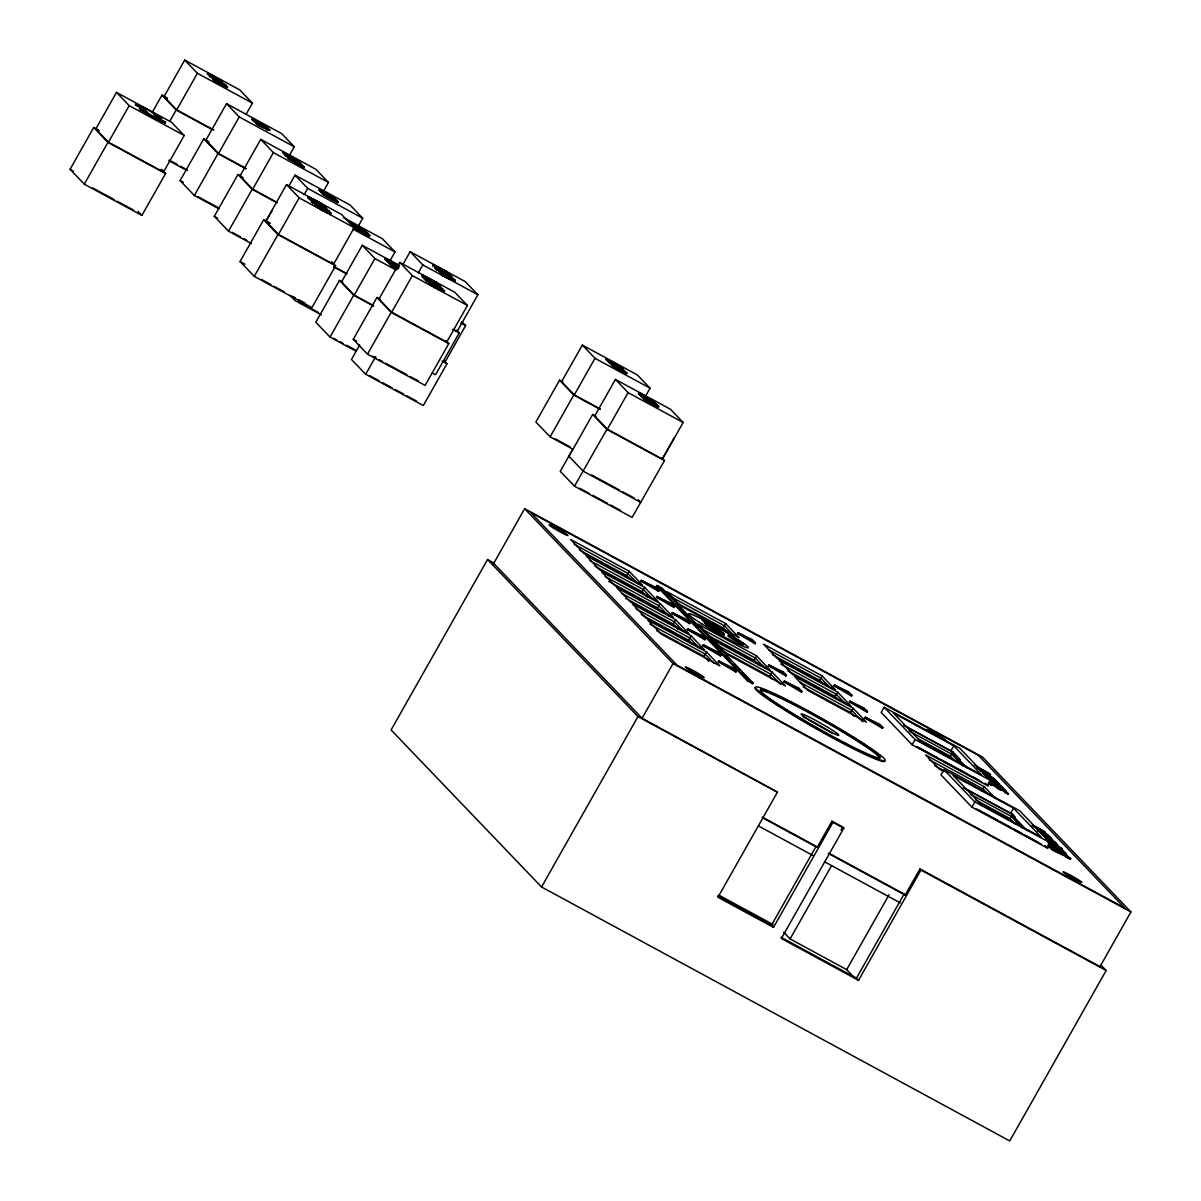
<?xml version="1.0" encoding="UTF-8"?>
<svg xmlns="http://www.w3.org/2000/svg" width="1201" height="1201" viewBox="0 0 1201 1201"><rect width="100%" height="100%" fill="white"/><g stroke="black" fill="none" stroke-linecap="round" stroke-linejoin="round"><path stroke-width="1.5" d="M1052.511 840.7L1043.999 836.316M161.685 169.536L165.573 173.59L141.898 215.414L84.28 184.158L70.063 169.311L93.723 127.486L98.662 130.173M95.78 129.002L116.497 92.402L171.548 122.262L184.218 135.488L163.516 172.088L108.465 142.228L95.78 129.002L99.022 130.759M84.28 184.158L107.955 142.334L93.723 127.486M108.465 142.228L129.168 105.628L116.497 92.402M135.953 104.187L143.67 108.375L147.588 112.459L139.871 108.27L139.451 109.006L147.168 113.194L143.249 109.111L135.533 104.922L135.953 104.187L146.747 109.021L161.67 118.148L161.264 118.869L155.079 115.521M151.942 112.849L161.955 95.149L166.894 97.821M153.548 114.68L153.953 113.96L161.67 118.148M213.928 130.083L176.682 109.876L164.012 96.65L184.714 60.05L239.765 89.91L252.45 103.136L246.145 114.275M154.374 118.133L154.794 117.398L165.588 122.232L165.183 122.967L154.374 118.133L139.451 109.006M153.953 113.96L157.871 118.043L157.451 118.779L165.183 122.967M169.806 121.256L176.172 109.982L161.955 95.149M176.682 109.876L197.399 73.276L184.714 60.05M214.784 78.831L208.464 75.002L207.653 73.036L221.494 80.512A39.633 2.897 29.5 0 1 222.275 81.218L219.017 80.152M211.841 76.924L210.025 75.603L210.43 74.882L215.054 77.585L210.43 74.882M217.456 79.972L217.036 80.707L209.815 76.459L210.235 75.723L217.456 79.972L220.399 82.058L219.978 82.779L217.997 81.713L218.417 80.977M216.3 79.011L216.72 78.275L220.669 80.557L216.765 78.335M219.017 81.788L219.438 81.052L226.043 85.211L225.623 85.947L219.017 81.788L219.978 82.779M220.414 80.272L219.768 81.158L217.966 80.167M221.494 80.512L221.074 81.248L214.063 77.51L207.653 73.036M219.032 208.854L194.337 195.463L180.105 180.615L203.78 138.791L207.067 140.577M246.04 168.455L218.507 153.518L205.836 140.292L226.539 103.691L281.589 133.551L294.275 146.792L289.771 154.749M194.337 195.463L217.997 153.638L203.78 138.791M218.507 153.518L239.224 116.932L226.539 103.691M255.152 120.625L256.038 122.697L251.94 119.484L252.36 118.764L266.322 126.33L270.15 130.278L267.403 128.957L266.982 129.693C275.344 132.32 255.708 125.144 258.38 123.418L254.747 121.346L255.152 120.625L267.222 127.171M253.861 121.496L252.36 118.764M266.982 129.693C266.052 127.591 253.876 125.369 256.008 122.007L266.817 127.907L266.322 126.33M251.564 243.638L228.52 231.147L214.303 216.3L237.963 174.475L241.251 176.262M265.601 128.492L266.022 127.771L267.403 128.957M276.981 202.384L252.705 189.203L240.02 175.977L260.737 139.376L315.788 169.236L328.458 182.462L323.054 192.01M228.52 231.147L252.18 189.308L237.963 174.475M252.705 189.203L273.408 152.602L260.737 139.376M287.79 155.905L283.616 153.548L283.436 152.197L299.049 161.384L298.103 162.69L296.647 161.91M283.616 153.548L283.436 152.197M289.711 157.541L285.253 155.259L285.042 153.878L288.841 155.845L284.021 152.812M285.253 155.259L285.042 153.878M299.74 163.321L300.565 164.342L289.741 158.742L286.198 156.25L285.958 154.824L300.986 163.606L285.958 154.824M298.313 164.612L297.773 162.871L298.313 164.612L288.15 158.292L288.946 156.776L298.524 161.955L288.946 156.776M288.81 158.967L288.57 157.556L304.378 167.029L303.958 167.765L297.353 163.606M295.371 162.525L295.791 161.805L289.231 158.247M331.701 261.758L335.574 265.811L311.915 307.636L254.282 276.38L240.065 261.533L263.725 219.708L270.315 223.281M296.332 163.531L295.791 161.805M265.796 221.209L286.499 184.609L341.549 214.469L354.22 227.71L333.518 264.295L278.467 234.435L265.796 221.209L269.024 222.966M265.886 221.524L272.252 210.25M288.72 186.305L295.026 175.166L350.076 205.026L362.747 218.252L358.243 226.208M300.655 165.378L301.076 164.657L297.773 162.871M301.781 166.564L302.502 165.077M254.282 276.38L277.956 234.555L263.725 219.708M278.467 234.435L299.169 197.835L286.499 184.609M304.093 194.757L307.696 188.392L295.026 175.166M322.093 205.851L308.222 197.625L308.642 196.904L321.748 203.569L322.123 205.026L321.748 203.569M308.312 198.961L308.642 196.904M323.79 208.569L328.353 211.616L328.759 210.881L310.534 200.042L310.308 198.63L324.24 206.167L325.126 207.007L324.3 208.464M310.534 200.042L311.359 198.51L322.529 204.29M311.78 200.177L311.599 202.323L311.78 200.177L318.205 203.66L310.308 198.63M323.79 193.136L319.616 190.779L319.436 189.428L335.064 198.615L334.644 199.351L327.227 195.328L327.197 196.469L327.227 195.328M319.616 190.779L319.436 189.428M327.212 195.553L321.267 192.505L321.057 191.124L324.84 193.076L320.036 190.043M321.267 192.505L321.057 191.124M323.624 194.952L323.429 193.586L323.624 194.952L337.796 202.639L338.217 201.918L321.553 192.791L321.958 192.055L333.743 198.45M330.14 214.649L330.966 213.178L325.306 209.755C323.234 212.172 317.484 205.911 314.917 204.62L322.694 209.139A34.093 2.492 29.5 0 0 322.333 208.779L322.634 207.953A38.462 2.822 29.5 0 1 323.114 208.404L315.338 203.885L315.067 205.866M322.153 193.421L321.958 192.055M325.126 207.007L319.496 203.945L319.916 205.551M319.346 207.112L320.172 205.656L311.374 200.912L326.192 209.274L325.786 207.773L319.496 203.945M320.307 208.118L321.132 206.647L320.172 205.656M321.748 207.458L322.168 206.722L323.129 207.728L322.288 209.199M323.114 206.152L323.519 205.416L311.359 198.51M323.715 206.767L323.519 205.416M330.05 197.925L330.455 197.189L336.715 200.357L336.31 201.092L330.05 197.925L337.796 202.639M328.864 212.742L327.062 211.211L327.483 210.49L329.389 211.541L328.864 212.742L322.634 207.953M325.051 209.229L325.786 207.773M326.177 210.415L326.897 208.929M336.31 201.092L335.905 199.591L322.574 192.685M336.986 201.888L337.391 201.152L330.455 197.189M353.169 224.722L353.574 223.986L365.75 230.892L365.93 232.243L350.947 223.701L350.872 222.365L364.759 229.766L364.338 230.502L361.471 229.031M350.947 223.701L350.872 222.365M355.046 226.734L361.246 230.397L360.825 231.132L355.241 228.1L355.046 226.734L370.028 235.426L352.914 225.713L354.295 226.133M355.241 228.1L356.337 227.815M354.625 227.469L369.488 236.177L355.961 228.851L356.367 228.115L361.246 230.397M356.637 229.556L356.367 228.115M361.471 231.808L361.936 231.012L367.911 234.135L363.107 231.418C361.996 234.015 374.337 237.228 362.702 232.153M342.765 282.205L339.478 280.418L315.818 322.243L330.035 337.076L356.382 351.368M399.483 265.511L362.252 245.319L341.534 281.92L354.22 295.146L373.646 305.685M330.035 337.076L353.695 295.251L339.478 280.418M354.22 295.146L374.922 258.545L362.252 245.319M391.346 262.809L385.296 259.521L385.101 258.155L399.032 265.691M385.296 259.521L385.101 258.155M396.09 266.052L386.647 260.932L386.512 259.641L398.297 265.676M386.647 260.932L386.512 259.641M387.383 260.542L392.157 263.529L392.382 264.926L387.563 261.893L387.383 260.542L398.447 266.832M396.645 267.418L388.599 262.959L389.004 262.238L392.787 264.19M389.619 261.473L395.024 251.925L382.338 238.699L343.486 217.621M389.214 263.619L389.004 262.238M397.636 269.189L390.73 265.271L390.64 263.935L398.837 268.108M390.73 265.271L390.64 263.935M397.171 268.649L392.937 266.292L393.358 265.556L397.366 267.673M446.202 340.889L448.784 343.591L425.124 385.416L367.491 354.16L353.274 339.313L376.934 297.488L380.237 299.274M399.708 262.388L378.991 298.989L391.676 312.215L446.727 342.075L467.429 305.474L454.759 292.248L399.708 262.388L412.378 275.614L467.429 305.474M402.951 264.415L410.157 251.685L465.192 281.544L477.878 294.77L457.176 331.371L453.933 329.614M359.654 344.972L351.473 359.444L365.689 374.292L423.307 405.548L446.982 363.723L444.4 361.021M367.491 354.16L391.166 312.335L376.934 297.488M391.676 312.215L412.378 275.614M418.323 272.867L422.827 264.911L410.157 251.685M365.689 374.292L375.703 356.592M429.508 280.268L422.602 276.35L422.512 275.014L436.398 282.415L435.993 283.151L433.126 281.68M422.182 277.086L422.512 275.014M423.337 278.212L424.178 276.755L438.11 284.292L438.59 285.853L438.11 284.292M423.998 278.887L424.178 276.755M425.649 278.302L425.469 280.434L425.649 278.302L432.075 281.785L424.824 277.431M436.113 266.172L448.273 273.062L448.453 274.413L432.976 265.286L433.396 264.55L447.282 271.936L446.877 272.672L435.047 266.292L434.867 268.423L436.113 266.172L447.282 271.936M433.066 266.607L433.396 264.55M435.708 269.294L436.533 267.838L442.959 271.321L442.553 272.042M436.353 269.97L436.533 267.838M436.879 270.525L437.704 269.054L437.945 270.465L445.466 275.029M435.197 286.303L436.023 284.847L436.984 285.853L436.579 286.574L426.415 280.253L432.105 284.577M430.153 285.328L430.979 283.856L429.087 281.89L428.262 283.361L432.015 286.333L432.84 284.877L431.639 283.616L432.435 285.598L428.682 282.625L433.216 285.238L434.041 283.766L425.244 279.037L440.061 287.399L440.482 286.664L433.366 282.07L433.786 283.676M439.911 272.522L440.332 271.786L452.522 278.707L452.101 279.428L439.911 272.522L454.984 281.229L448.303 277.086L450.165 276.981L455.134 280.133L454.579 281.965M433.366 284.397L434.207 282.941M435.618 281.68L435.993 283.151M441.713 271.171L442.133 270.45L435.047 266.292M434.177 286.228L435.002 284.772L434.041 283.766M441.443 274.113L442.193 272.807M436.398 282.415L425.229 276.635L437.389 283.526L436.969 284.262L432.225 281.544M444.25 271.591L444.67 273.197L444.25 271.591L449.88 274.654L449.474 275.389L448.273 273.062M443.274 273.918L442.899 275.855L443.274 273.918L455.404 280.509M437.389 283.526L437.569 284.892L432.735 282.115M444.925 273.303L444.1 274.759L445.061 275.765L445.886 274.308L444.925 273.303L436.128 268.559L446.217 274.368M449.88 274.654L446.081 271.951L446.502 271.216M439.641 285.898L438.92 287.354L442.223 289.741L442.629 289.006L438.62 285.913M431.234 284.352L433.831 285.643A77.449 5.675 29.5 0 1 437.87 288.135L441.698 290.207L439.341 288.63C453.813 294.575 435.047 287.189 431.639 283.616M439.341 288.63L440.136 287.88M440.046 288.525L440.752 287.054M447.042 276.846L447.868 275.374L446.907 274.383L450.945 276.936L451.366 276.2L445.091 272.462M450.525 275.419L449.805 276.891L448.543 276.215M451.636 276.575L450.93 278.062L453.107 279.263L451.636 276.575L434.642 267.012L451.366 276.2M456.635 330.185L459.232 332.887L435.558 374.712L432.27 372.926M444.925 362.222L465.628 325.621L461.83 321.643M562.849 381.963L559.561 380.177L535.901 422.001L550.118 436.849L573.162 449.354M644.652 397.726L650.056 388.178L637.386 374.952L582.335 345.077L561.618 381.678L574.303 394.919L600.2 408.971M550.118 436.849L573.778 395.024L559.561 380.177M574.303 394.919L595.005 358.318L582.335 345.077M494.121 563.089L487.531 559.516L391.091 729.968L541.561 886.984L1009.741 1140.95L1106.166 970.498L1100.987 965.094M624.535 371.77L621.638 368.647L618.35 366.875L617.93 367.611L624.535 371.77L623.079 369.082L606.07 359.519L606.49 358.784L620.422 366.32L620.902 367.881L620.422 366.32M606.715 360.195L606.49 358.784M615.272 364.834L615.678 364.098L621.953 367.926L622.373 369.428L608.201 361.741L607.961 360.33L614.387 363.813L607.136 359.459M492.635 565.281L524.642 508.699L982.538 757.065L1130.937 911.949L1099.846 966.91M608.201 361.741L607.961 360.33M608.727 362.282L609.147 361.561L617.314 366.8L616.909 367.536L609.387 362.972L608.727 362.282L619.04 367.881M614.747 367.626L615.152 366.89L614.747 367.626L612.87 366.62L611.759 364.293L613.291 365.885M612.87 366.62L613.621 365.299L623.95 371.199L623.544 371.935L613.216 366.035M572.997 448.814L560.251 471.347L574.483 486.18L632.101 517.436L664.498 460.599L661.916 457.896M595.951 416.282L592.648 414.495L568.989 456.335L583.206 471.167L640.839 502.423L638.241 499.721M623.544 371.935L619.731 369.578L620.151 368.842L626.832 373.001L626.412 373.736L614.281 367.161M615.422 379.411L594.72 416.011L607.391 429.237L662.442 459.097L683.144 422.497L670.473 409.271L615.422 379.411L628.093 392.637L683.144 422.497M621.232 369.383L621.953 367.926M619.731 369.578L621.593 369.488M622.358 370.569L622.779 369.833L624.94 371.034M626.412 373.736L626.562 372.625M574.483 486.18L606.88 429.342L592.648 414.495M607.391 429.237L628.093 392.637M640.493 395.594L640.268 394.183L640.493 395.594L654.68 403.296L655.085 402.56L639.007 394.048L638.782 392.637L653.599 401.014L653.194 401.75L641.439 395.414L641.679 396.825L651.182 402.47L651.603 401.735L650.642 400.744L650.221 401.464M639.007 394.048L638.782 392.637M641.679 396.825L641.439 395.414M643.286 398.507L643.706 397.786L647.459 400.759L647.039 401.494L645.177 400.488L643.286 398.507L648.435 401.524A77.449 5.675 29.5 0 1 652.488 404.031L656.301 406.103L653.96 404.527L654.74 403.776L658.914 406.614L646.258 399.513L647.039 401.494M645.853 396.81L646.273 398.402L645.853 396.81L639.427 393.327M645.057 399.468L645.477 398.747L648.855 400.804A77.449 5.675 29.5 0 1 652.894 403.296L656.827 405.623L657.232 404.887L652.293 400.909M653.599 401.014L647.97 397.951L648.39 399.558L647.564 398.687M648.24 400.383L648.645 399.663L639.848 394.919M649.201 401.389L648.645 399.663M650.642 400.744L653.929 402.515L654.65 404.422L653.524 403.236L654.26 401.78L648.81 398.822M653.96 404.527L655.371 402.935M662.712 458.197L674.407 437.509M630.375 579.482L626.712 575.669L629.204 571.271L570.55 539.459L583.956 553.436L642.595 585.247L629.204 571.271M641.049 581.059L641.469 580.323L655.806 587.304L659.004 590.637L658.598 591.372L641.049 581.059L655.401 588.04L655.806 587.304M647.054 596.882L642.175 591.793L644.667 587.409L586.013 555.583L599.404 569.574L658.058 601.386L644.667 587.409M656.722 586.208L657.142 585.472L662.291 588.265L752.982 682.904L752.562 683.639L747.427 680.847L656.722 586.208L661.871 589L668.356 595.756M656.512 597.182L656.917 596.462L671.269 603.442L674.467 606.775L674.046 607.511L656.512 597.182L669.257 603.397M661.286 611.744L657.638 607.931L660.115 603.533L601.476 571.721L614.867 585.698L673.521 617.524L660.115 603.533M671.269 603.442L670.864 604.178L674.046 607.511M671.96 613.321L672.38 612.585L686.732 619.566L689.929 622.899L689.509 623.634L671.96 613.321L686.311 620.301L689.509 623.634M677.965 629.144L673.1 624.07L675.578 619.671L616.924 587.859L630.33 601.836L688.984 633.648L675.578 619.671M541.561 886.984L637.986 716.547L487.531 559.516M687.422 629.459L687.843 628.724L702.195 635.704L705.377 639.037L704.972 639.773L687.422 629.459L700.183 635.659M641.95 718.528L673.04 663.568L524.642 508.699M692.211 644.006L688.548 640.193L691.04 635.809L632.387 603.983L645.793 617.975L704.432 649.786L691.04 635.809M705.482 622.013L705.888 621.277L703.17 619.656L702.12 620.271L711.337 625.976M708.785 626.096L707.854 623.965L708.785 626.096L706.293 624.715L704.657 621.848L720.615 630.495L722.266 633.377L717.132 629.97M706.293 624.715L704.657 621.848M711.592 629.039L710.527 626.757L711.592 629.039L706.909 625.376L707.329 624.64L709.851 626.036M709.1 627.658L707.329 624.64M712.944 626.742L713.634 628.618L712.944 626.742L707.854 623.965M702.885 645.583L703.291 644.847L717.643 651.843L720.84 655.176L720.435 655.896L702.885 645.583L717.237 652.563L720.435 655.896M712.763 626.352L716.021 627.057L716.712 627.643L715.781 628.333L718.138 629.774C720.84 626.397 706.263 623.634 705.888 621.277M715.781 628.333L715.421 626.697M715.211 627.973L715.901 629.849L715.211 627.973L722.687 632.642M708.89 661.406L704.011 656.331L706.503 651.933L647.849 620.121L661.241 634.098L719.894 665.924L706.503 651.933M718.573 630.735L718.768 629.639M719.849 632.056L720.615 630.495M726.845 631.801L723.182 627.988L725.674 623.604L667.02 591.778L680.412 605.769L739.065 637.581L725.674 623.604M723.302 633.287L723.918 634.984L723.302 633.287L707.434 624.7M718.348 661.721L718.753 660.985L733.105 667.966L736.303 671.299L735.883 672.035L718.348 661.721L732.7 668.702L735.883 672.035M737.519 633.377L737.924 632.642L752.276 639.638L755.474 642.97L755.054 643.706L737.519 633.377L750.265 639.593M752.276 639.638L751.871 640.358L755.054 643.706M758.972 665.339L754.108 660.25L756.585 655.866L697.931 624.055L711.337 638.031L769.991 669.843L756.585 655.866M747.427 680.847L747.833 680.111L657.142 585.472M768.43 665.639L768.85 664.919L783.202 671.899L786.385 675.232L785.979 675.968L768.43 665.639L781.19 671.854M772.003 678.925L769.556 676.388L772.048 672.005L713.394 640.178L726.8 654.17L785.439 685.981L772.048 672.005M783.202 671.899L782.782 672.635L785.979 675.968M783.893 681.778L784.298 681.042L798.65 688.038L801.848 691.371L801.442 692.091L783.893 681.778L798.245 688.758L798.65 688.038M823.301 684.135L819.652 680.321L822.13 675.923L763.491 644.111L776.882 658.088L835.536 689.914L822.13 675.923M833.974 685.711L834.395 684.975L848.747 691.956L851.944 695.289L851.524 696.025L833.974 685.711L848.326 692.692L851.524 696.025M493.701 563.374L642.1 718.258L777.422 792.165L717.958 897.267L773.519 927.397L832.984 822.31L831.948 821.229L817.16 847.381L816.125 846.3L771.462 925.25L773.519 927.397M837.547 698.997L835.115 696.445L837.592 692.061L778.939 660.25L792.345 674.226L850.999 706.038L837.592 692.061M849.437 701.834L849.858 701.114L864.21 708.095L867.392 711.427L866.987 712.163L849.437 701.834L863.789 708.83L866.987 712.163M854.226 716.396L850.563 712.583L853.055 708.185L794.401 676.373L807.793 690.365L866.446 722.176L853.055 708.185M864.9 717.973L865.305 717.237L879.657 724.233L882.855 727.566L882.45 728.286L864.9 717.973L879.252 724.954L882.45 728.286M884.146 707.254L881.189 712.478L912.099 744.755L987.883 785.859L990.84 780.635L959.929 748.358L884.146 707.254L915.057 739.516L990.84 780.635M841.015 830.176L842.757 827.099L831.948 821.229M842.757 827.099L843.778 828.165L781.371 938.491L858.535 980.361L920.957 870.034L919.921 868.954L905.134 895.105L904.113 894.024L856.478 978.199L858.535 980.361M854.466 977.749L846.69 969.627L790.093 938.927L831.587 865.591M912.099 744.755L915.057 739.516M967.24 768.175L950.802 751.015L953.759 745.791L893.409 713.049L921.227 742.098L981.577 774.825L953.759 745.791M954.134 760.203L950.366 756.27L952.858 751.871L907.01 727.01M943.911 769.631L940.953 774.87L971.879 807.132L1047.662 848.236L1050.62 843.012L1019.694 810.75L943.911 769.631L974.837 801.908L1050.62 843.012M846.69 969.627L889.1 894.67M977.854 768.4L978.275 767.664L987.717 772.934L978.875 768.295M989.429 773.594L990.285 775.531L989.429 773.594L974.416 765.082M971.879 807.132L974.837 801.908M981.802 791.144L984.295 786.745L925.641 754.934L939.032 768.91L943.926 771.567M993.767 779.254L980.016 770.291M991.921 778.879L992.341 778.158L995.374 779.794L998.406 782.962L997.325 784.523L989.579 780.32M992.476 778.999L994.188 778.533L978.32 768.91M993.002 780.004L992.341 778.158M988.168 783.457L991.26 785.184L989.999 782.707L996.365 786.16L997.34 788.336L1000.178 789.868L999.202 787.706L1000.178 789.868M994.308 780.2L994.953 782.046L994.308 780.2L983.514 774.345M995.374 779.794L994.953 780.53L997.986 783.698M996.034 782.001L996.44 783.592L996.034 782.001L999.157 783.743L1001.079 786.925L998.046 785.274L997.731 783.788L988.453 778.743M997.34 788.336L996.365 786.16M997.025 785.694L1002.88 788.667L1003.3 787.946L989.684 780.545M989.144 781.776L1005.958 790.843L1008.134 794.281L1005.102 792.63L1003.916 790.243L999.202 787.706M989.789 782.376L1005.147 791.159L1004.712 789.537L990.36 781.371M1005.102 792.63L1003.916 790.243M1027.005 830.567L1010.566 813.407L1013.524 808.168L953.174 775.441L981.007 804.475L1041.357 837.217L1013.524 808.168M1015.16 823.886L1010.146 818.647L1012.623 814.263L966.775 789.387M1037.349 829.26L1040.036 830.191L1040.456 829.471L1043.068 831.227L1037.844 828.585M1032.079 825.372C1035.862 825.688 1052.076 836.061 1042.423 831.167L1042.603 832.023L1041.462 830.041M1044.33 833.689L1044.735 832.954L1047.767 834.59L1050.8 837.758L1050.395 838.493C1030.503 826.753 1062.315 846.39 1046.296 835.731L1046.702 834.995L1037.454 829.981M1045.38 832.969L1044.96 833.704L1042.018 831.903M1046.251 839.019L1046.656 838.283L1055.814 842.862L1055.394 843.582L1052.391 842.126M1047.362 836.842L1046.702 834.995M1049.299 838.073L1047.737 838.208M1049.629 837.863L1049.569 838.989M1050.74 838.929L1051.16 838.208L1037.514 830.837M1066.308 857.259C1064.506 854.632 1050.305 850.954 1050.034 847.321L1050.44 846.6L1053.847 848.627L1052.752 849.392L1055.964 851.464L1067.359 856.583L1047.752 845.759L1048.158 845.024C1050.92 844.528 1082.116 865.576 1066.728 856.523L1066.308 857.259L1070.166 859.255L1066.698 856.523M1044.465 836.812L1054.643 841.766L1054.238 842.502L1045.501 838.253M1053.742 847.996L1054.148 847.26L1049.359 844.663M1056.985 844.213L1057.465 845.879L1056.985 844.213L1046.656 838.283M1054.658 848.957L1055.139 848.131M1058.111 850.698L1056.82 848.717L1063.666 852.605L1056.91 848.807M1048.383 842.502C1051.205 844.648 1061.699 847.966 1059.762 850.263M1061.504 848.266L1062.014 849.948L1061.504 848.266L1046.161 839.349M1048.083 841.826L1061.339 849.347L1063.951 851.434L1062.66 851.164L1062.975 852.185M1048.353 843.687L1065.017 852.68L1066.293 855.172L1063.17 853.956M361.936 231.012L357.057 228.836M256.008 122.007L266.022 127.771M703.17 619.656L707.644 623.154L714.625 626.231M1050.44 846.6L1049.644 846.45L1058.742 852.44M258.38 123.418L266.907 127.982M1053.847 848.627L1053.097 848.522L1062.555 853.205M989.639 777.242L990.405 777.377L982.808 772.708M221.825 82.479L221.855 81.953A39.633 2.897 29.5 0 0 221.63 81.728M710.181 624.7L711.818 625.361M728.962 635.93C722.341 633.993 751.21 649.906 741.843 643.075M365.014 232.454L360.375 230.082M1042.168 834.74L1052.902 840.1L1051.16 838.208M214.454 78.29L212.937 77.54M1040.907 833.629L1041.822 833.779M135.533 104.922L144.796 109.051M1035.832 827.639L1037.048 828.18M1060.138 852.995L1062.134 853.941M355.961 228.851L360.825 231.132M1048.578 844.663L1054.148 847.26M297.518 162.72L293.269 160.484M386.106 260.362L390.88 262.689M221.329 82.268L217.051 79.867M355.826 227.244L356.637 227.635M1063.576 853.235L1066.713 854.436L1065.017 852.68M326.807 196.063L328.744 197.039M364.413 231.613L367.866 233.084L353.364 224.917L365.404 232.243M308.222 197.625L313.146 200.132M316.418 201.798L319.691 203.464M350.452 223.101L356.997 226.434M432.976 265.286L446.081 271.951M323.144 210.911L321.658 210.13M422.091 275.75L427.016 278.257M390.22 264.67L396.78 268.003M992.401 782.872L1002.88 788.667M364.759 229.766L353.574 223.986M445.436 271.951L435.693 266.892L439.926 269.264M1003.3 787.946L990.194 781.205M217.111 81.503L212.847 79.581L227.349 87.748L213.268 78.846L227.77 87.012L218.972 82.494M285.673 154.539L299.049 161.384M294.17 159.838L298.629 162.12M321.688 191.77L335.064 198.615M355.586 226.764L357.207 227.589M389.634 262.884L398.552 267.448M976.368 767.454L990.705 774.795M980.737 770.637L990.285 775.531M1040.456 829.471L1033.22 826.438M708.44 624.175L706.473 623.109M284.637 154.614L287.159 155.92M320.652 191.845L323.174 193.151M388.599 262.959L392.382 264.926M326.357 194.802L329.434 196.394M397.801 266.787L394.303 264.745L397.651 266.637M979.926 769.781L982.853 771.312M1049.359 843.928L1059.732 849.843M392.142 262.704L398.942 266.337M394.483 263.499L385.716 258.785M655.191 404.632L656.752 405.322L654.365 403.791M722.882 634.023L706.909 625.376M326.342 195.688L335.484 200.327M314.947 201.378L310.939 199.246L313.761 200.822M324.195 207.833L328.759 210.881M438.065 285.958L442.223 289.741M438.92 287.354L435.618 285.583L436.579 286.574M652.263 402.575L653.524 403.236M392.937 266.292L396.946 268.408M712.448 625.676L713.214 626.081M1003.511 790.964L998.797 788.426M218.447 80.182L220.098 81.083M207.248 73.771L214.604 77.765M210.025 75.603L226.043 85.211M209.815 76.459L214.243 78.861M217.186 80.452L220.128 82.058M197.399 73.276L252.45 103.136M263.77 125.925L251.94 119.484M239.224 116.932L294.275 146.792M285.538 155.56L292.894 159.553M296.752 162.796L298.734 163.876M288.15 158.292L304.378 167.029M273.408 152.602L328.458 182.462M164.012 96.65L167.254 98.407M176.172 109.982L212.397 129.633M321.553 192.791L328.909 196.784M323.009 194.322L334.403 200.597L329.464 197.79M307.696 188.392L362.747 218.252M205.836 140.292L209.079 142.048M615.678 364.098L621.307 367.146M606.07 359.519L622.794 368.692M309.888 199.366L326.612 208.554M607.556 361.066L612.375 363.678M616.098 365.704L620.181 367.911M321.283 206.287L325.366 208.509M157.871 118.043L165.588 122.232M319.916 206.137L312.545 202.143L322.709 208.464M321.132 206.647L323.129 207.728M441.713 272.192L437.299 269.79L437.945 270.465M445.886 274.308L447.868 275.374M614.702 366.425L626.832 373.001M611.354 365.029L615.152 366.89M443.724 274.398L440.332 271.786M322.228 208.689L323.88 209.59M217.997 153.638L245.98 168.816M443.965 276.215L450.03 279.503M129.168 105.628L184.218 135.488M299.169 197.835L354.22 227.71M422.827 264.911L477.878 294.77M595.005 358.318L650.056 388.178M352.914 229.091L395.024 251.925M240.02 175.977L243.263 177.733M433.366 282.07L438.996 285.117M638.362 393.373L646.678 397.681M429.643 280.689L423.758 277.491L440.482 286.664M435.152 284.412L440.061 287.399M641.019 396.15L652.804 402.545M432.3 283.451L442.629 289.006M384.695 258.891L398.086 266.187M252.18 189.308L276.876 202.714M374.922 258.545L395.97 269.97M169.161 160.078L177.328 164.507M180.585 166.278L187.116 169.821M168.981 160.739L187.086 170.572M460.764 322.979L465.628 325.621M180.105 180.615L183.408 182.402M107.955 142.334L165.573 173.59M277.956 234.555L335.574 265.811M452.642 329.314L459.232 332.887M573.778 395.024L600.125 409.316M333.833 266.577L346.789 273.603M333.563 266.817L346.729 273.963M197.925 196.634L219.152 208.148M214.303 216.3L217.591 218.087M391.166 312.335L448.784 343.591M606.88 429.342L664.498 460.599M353.695 295.251L373.451 305.97M232.123 232.318L240.275 236.747M243.548 238.519L246.805 240.29M442.043 361.036L446.982 363.723M70.063 169.311L73.351 171.097M240.065 261.533L245.004 264.22M92.777 188.002L113.99 199.501M117.263 201.273L133.581 210.13M261.157 279.323L270.946 284.637M274.203 286.408L284.006 291.723M292.158 296.152L295.431 297.923M298.689 299.695L305.219 303.237M555.357 438.905L570.04 446.877M298.674 301.781L306.84 306.21M310.098 307.981L318.265 312.41M321.418 314.887L295.086 300.595L289.906 295.206M353.274 339.313L356.562 341.099M372.73 356.217L375.988 357.988M379.261 359.76L382.519 361.531M385.776 363.303L407.004 374.817M410.262 376.589L418.428 381.002M591.703 475.011L619.461 490.053M622.719 491.825L634.143 498.025M333.638 338.262L336.896 340.033M340.168 341.805L343.426 343.576M346.699 345.348L356.487 350.647M579.708 488.252L589.496 493.566M592.769 495.322L607.451 503.294M610.724 505.066L620.512 510.38M369.292 375.463L379.081 380.777M382.353 382.549L392.142 387.863M395.399 389.634L403.566 394.063M406.824 395.835L416.627 401.149M574.198 544.308L627.958 573.462L637.701 583.641M669.032 595.741L724.428 625.796L734.171 635.96M768.76 649.846L820.899 678.115L829.426 687.017M903.497 725.359L950.802 751.015M579.467 550.028L626.712 575.669M677.574 603.247L723.182 627.988M772.408 654.695L819.652 680.321M909.037 730.989L951.612 754.078L962.902 765.863M982.613 773.414L993.407 779.269M589.661 560.432L643.421 589.601L651.948 598.503M704.251 622.583L711.457 626.517M714.04 627.883L717.748 629.924M780.965 664.213L836.346 694.253L846.089 704.417M917.624 738.51L950.366 756.27M724.323 634.248L710.527 626.757M995.374 781.311L998.406 782.962M987.717 777.587L993.888 780.935M986.006 776.987L996.845 782.857M723.918 634.984L710.121 627.492M998.466 784.553L1001.499 786.19M993.332 781.911L996.44 783.592M594.93 566.166L642.175 591.793M787.856 670.819L835.115 696.445M990.255 783.337L1002.475 789.958M995.959 786.895L989.594 783.427L991.26 785.184M1005.507 791.894L1008.54 793.546M605.109 576.57L658.884 605.739L668.627 615.903M701.579 628.904L755.339 658.058L765.082 668.236M799.671 682.108L851.809 710.391L862.768 721.831M918.27 747.322L937.846 757.936M941.104 759.708L968.832 774.75M972.089 776.522L978.62 780.065M916.213 746.467L981.712 781.986M608.757 581.419L657.638 607.931M708.485 635.509L754.108 660.25M803.319 686.957L850.563 712.583M929.289 759.783L983.049 788.952L987.928 794.026M622.208 593.579L674.331 621.863L682.859 630.765M717.042 645.027L770.802 674.196L780.545 684.36M934.558 765.517L945.968 771.703M625.856 598.428L673.1 624.07M720.69 649.876L769.556 676.388M636.035 608.832L689.794 638.001L699.537 648.165M963.262 787.736L1010.566 813.407M641.304 614.567L688.548 640.193M1036.568 829.05L1045.816 834.079L1044.735 832.954M1037.694 830.627L1043.864 833.974M970.453 794.251L1011.377 816.455L1022.682 828.24M1047.767 836.106L1050.8 837.758M975.752 800.001L1010.146 818.647M649.861 624.085L705.257 654.125L713.784 663.027M656.767 630.705L704.011 656.331M747.833 680.111L752.982 682.904M1054.043 847.726L1060.168 851.044M1056.4 849.437L1059.252 850.999M978.049 809.699L997.626 820.313M1000.883 822.085L1010.672 827.399M1013.929 829.17L1022.081 833.584M1025.354 835.356L1038.4 842.441M975.993 808.843L1041.477 844.378M673.04 663.568L1130.937 911.949M919.921 868.954L1099.996 966.64M637.986 716.547L777.422 792.165M832.984 822.31L843.778 828.165M920.957 870.034L1106.166 970.498M762.305 817.115L814.924 845.654M829.185 853.386L903.722 893.814M762.38 817.656L816.725 847.14M828.255 853.401L905.674 895.391M758.537 825.988L812.912 855.487M824.456 861.748L900.255 902.867M718.949 895.18L773.204 924.605M717.537 896.006L771.462 925.25M780.95 937.23L856.478 978.199M327.062 211.211L330.545 213.913L324.901 210.49M254.267 120.761L256.444 121.962M433.891 265.151L448.874 273.693M309.137 197.504L324.12 206.032M451.336 277.326L453.513 278.542M351.368 222.966L366.35 231.508M361.066 229.991L365.044 232.394M655.07 403.686L657.232 404.887M423.007 275.614L437.99 284.157M391.136 264.535L398.056 268.454M734.141 638.497L736.258 639.668M706.713 623.995L709.19 625.361M709.521 626.922L712.013 628.303M988.573 782.722L991.681 784.448M327.618 195.853L334.824 199.876L327.618 195.748M393.358 265.556L397.591 267.913M360.495 229.376L363.212 230.907M714.205 626.967L715.015 627.417M1040.036 830.191L1041.042 830.762M283.016 152.917L287.76 155.62M290.912 157.421L295.656 160.108M319.031 190.163L323.76 192.851M326.927 194.652L331.671 197.354M386.977 261.278L393.297 264.866M976.998 767.529L984.535 771.808M1054.238 846.089L1059.012 848.867M441.518 270.165L444.685 271.981M360.57 228.896L365.329 231.613M990.194 781.641L1005.567 790.438M291.017 159.208L292.143 159.868M319.901 209.139L320.757 209.635M1047.092 840.31L1062.42 849.212M1054.958 845.429L1059.552 848.101M1048.218 841.931L1062.014 849.948M834.395 684.975L851.944 695.289M737.924 632.642L755.474 642.97M849.858 701.114L867.392 711.427M641.469 580.323L659.004 590.637M865.305 717.237L882.855 727.566M656.917 596.462L674.467 606.775M768.85 664.919L786.385 675.232M672.38 612.585L689.929 622.899M784.298 681.042L801.848 691.371M1045.395 837.788L1057.886 845.144M1046.551 839.439L1057.465 845.879M687.843 628.724L705.377 639.037M703.291 644.847L720.84 655.176M718.753 660.985L736.303 671.299M437.825 289.381L438.996 290.072M654.335 404.512L658.508 407.334L645.838 400.248M439.731 288.615L443.89 291.453L432.075 284.862M986.997 774.615L989.264 775.951M255.588 122.742L257.975 124.153M439.761 287.895L442.118 289.486L438.29 287.414A77.449 5.675 29.5 0 0 434.252 284.907L430.859 282.851M1050.034 847.321L1053.427 849.347M715.226 627.207L717.537 628.678M327.738 213.313L324.48 211.226M716.201 627.598L718.558 629.039M155.289 115.221L161.264 118.869M139.871 108.27L154.794 117.398M990.044 776.522L992.897 778.263M1059.807 849.422L1062.66 851.164M623.95 371.199L620.151 368.842M452.522 278.707L448.724 276.35M452.101 279.428L448.303 277.086M431.654 285.598L432.78 286.288M434.071 287.084L435.408 287.91M1045.185 836.707L1046.296 837.397M1042.408 831.167L1043.369 831.783M621.172 370.208L626.156 373.361M324.3 208.854L329.284 212.007L327.483 210.49M317.004 207.308L318.34 208.193M289.966 158.562L288.525 157.511M1060.933 850.083L1063.531 852.17M992.657 778.203L993.587 778.984M366.921 233.279L367.446 233.82L363.107 231.418M315.338 203.885L325.306 209.755M337.391 201.152L338.217 201.918M621.548 368.647L622.373 369.428M654.26 401.78L655.085 402.56M653.839 402.515L654.68 403.296M1054.643 841.766L1055.814 842.862M335.905 199.591L336.715 200.357M618.35 366.875L618.89 368.617L617.93 367.611M646.258 399.513L647.459 400.759M1004.291 790.273L1005.147 791.159M1005.552 791.579L1008.134 794.281M985.3 783.172L987.883 785.859M1045.08 845.549L1047.662 848.236M952.858 751.871L960.38 759.738M1012.623 814.263L1015.13 816.875M984.295 786.745L995.254 798.185M450.21 276.155L453.107 279.263M442.133 270.45L442.959 271.321M438.5 288.09L439.626 289.261M301.076 164.657L303.958 167.765M219.438 81.052L220.399 82.058M254.747 121.346L256.038 122.697M799.311 689.869L801.442 692.091M329.389 211.541L330.966 213.178M324.63 209.965L325.756 211.151M676.118 603.863L689.089 617.389M692.962 621.442L698.156 626.847M707.224 636.32L718.874 648.48M725.359 655.251L729.247 659.304M734.427 664.708L739.606 670.113M742.203 672.815L752.562 683.639M656.467 589.151L658.598 591.372M701.774 636.44L704.972 639.773M160.979 169.446L163.516 172.088M138.025 211.376L141.898 215.414M783.653 932.201L790.093 938.927M884.717 761.374A74.567 5.465 29.5 0 1 815.734 728.482A74.567 5.465 29.5 0 1 755.069 687.738M760.864 688.789A74.567 5.465 29.5 0 1 764.031 689.975M765.833 690.71A74.567 5.465 29.5 0 1 805.481 710.361M813.242 714.58A74.567 5.465 29.5 0 1 816.335 716.306M824.051 720.645A74.567 5.465 29.5 0 1 827.114 722.386M840.685 730.298A74.567 5.465 29.5 0 1 878.111 754.483M760.308 690.71A68.547 5.014 29.5 0 1 831.467 725.404A68.547 5.014 29.5 0 1 876.46 758.191M875.094 757.771A68.547 5.014 29.5 0 1 818.031 729.277A68.547 5.014 29.5 0 1 763.371 694.673M933.117 734.111A10.839 0.796 29.5 0 1 928.283 730.028A10.839 0.796 29.5 0 1 943.235 738.33A10.839 0.796 29.5 0 1 940.323 738.12M802.929 716.922A21.678 1.591 29.5 0 1 832.833 733.526M312.966 201.408L312.785 203.554L312.966 201.408M426.82 279.533L426.655 281.68L426.82 279.533M224.962 86.307L215.204 81.022L224.962 86.307M225.368 85.571L215.625 80.302L225.368 85.571M365.464 231.658L355.721 226.373L365.464 231.658M728.452 634.849L735.628 639.923L744.275 644.036L728.452 634.849M293.84 158.427L290.342 156.4L296.947 160.078L293.84 158.427M329.855 195.673L326.357 193.631L332.962 197.324L329.855 195.673M978.425 755.354L530.812 512.557L677.154 665.279L1124.767 908.076L978.425 755.354M553.271 527.93A10.839 0.796 29.5 0 0 567.923 535.466A10.839 0.796 29.5 0 0 554.322 526.939A10.839 0.796 29.5 0 0 553.271 527.93M1067.149 874.944A10.839 0.796 29.5 0 0 1081.801 882.48A10.839 0.796 29.5 0 0 1068.199 873.968A10.839 0.796 29.5 0 0 1067.149 874.944M689.509 670.113A10.839 0.796 29.5 0 0 704.176 677.649A10.839 0.796 29.5 0 0 690.56 669.122A10.839 0.796 29.5 0 0 689.509 670.113M809.429 720.195A21.678 1.591 29.5 0 0 838.748 735.267A21.678 1.591 29.5 0 0 811.516 718.228A21.678 1.591 29.5 0 0 809.429 720.195M701.924 623.904A34.334 2.507 29.5 0 0 748.343 647.774A34.334 2.507 29.5 0 0 705.242 620.782A34.334 2.507 29.5 0 0 701.924 623.904M784.298 708.815A74.567 5.465 29.5 0 0 885.137 760.653A74.567 5.465 29.5 0 0 791.504 702.03A74.567 5.465 29.5 0 0 784.298 708.815M787.195 710.031A68.547 5.014 29.5 0 0 879.898 757.681A68.547 5.014 29.5 0 0 793.831 703.786A68.547 5.014 29.5 0 0 787.195 710.031"/></g></svg>
